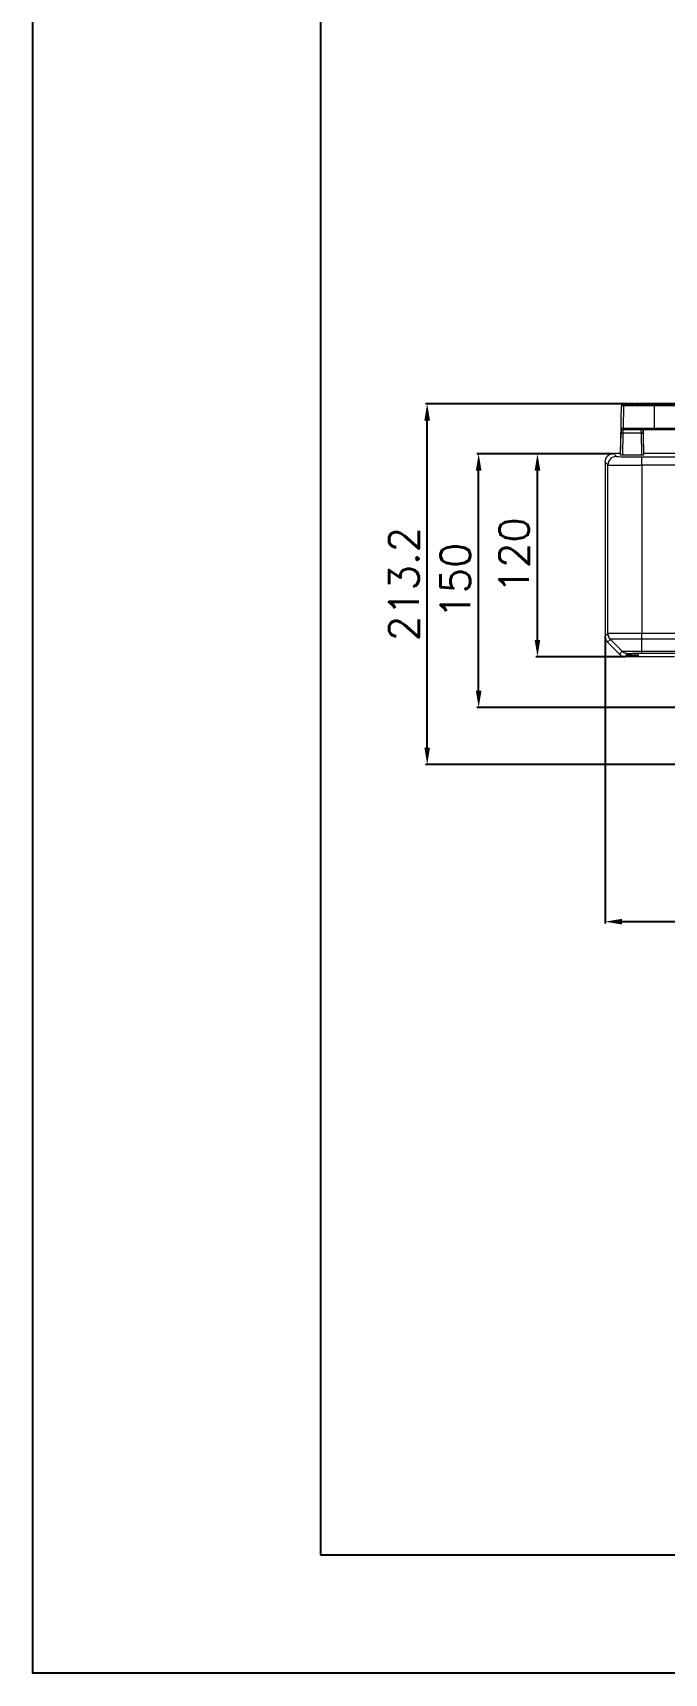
# Model space of a CAD drawing. Extents: x 1944 to 4044, y -46 to 2924.
# Drawn here: x 1944 to 2317, y -46 to 924 of the extents above; entities that cross this region are included whole.
import ezdxf

# ---------------------------------------------------------------- set-up
doc = ezdxf.new("R2010")
doc.units = 0
doc.header["$LTSCALE"] = 23.1
doc.layers.get('0').update_dxf_attribs({"linetype": 'CONTINUOUS'})
doc.layers.get('Defpoints').update_dxf_attribs({"linetype": 'CONTINUOUS'})
doc.layers.add('D', color=2, linetype='CONTINUOUS')
doc.styles.get("Standard").update_dxf_attribs({"font": 'txt.shx', "bigfont": 'whgtxt.shx'})
doc.dimstyles.get("Standard").update_dxf_attribs({"dimtxt": 2.5, "dimasz": 0.18, "dimexe": 0.18, "dimexo": 0.0625, "dimgap": 0.09, "dimtad": 0, "dimtih": 1, "dimtoh": 1, "dimdec": 4, "dimzin": 0, "dimdsep": 46, "dimtxsty": 'Standard', "dimcen": 0.09, "dimadec": 0, "dimazin": 0, "dimtp": 0.001, "dimtm": 0.001, "dimtfac": 1, "dimtdec": 4, "dimtofl": 0, "dimtmove": 0, "dimatfit": 0, "dimfxl": 0, "dimtolj": 1, "dimtzin": 0, "dimarcsym": 0})

# ---------------------------------------------------------------- blocks, each defined once
blk = doc.blocks.new('*D80')
at = {"color": 2, "lineweight": -2, "transparency": 16777216}
for p, q in [((2281.88, 566.87), (2281.88, 397.58)), ((2781.88, 566.87), (2781.88, 397.58)), ((2291.88, 398.58), (2771.88, 398.58))]:
    blk.add_line(p, q, dxfattribs=at)
at = {"color": 2, "transparency": 16777216}
for points in [[(2291.88, 400.25), (2291.88, 396.91), (2281.88, 398.58)], [(2771.88, 400.25), (2771.88, 396.91), (2781.88, 398.58)]]:
    blk.add_solid(points, dxfattribs=at)
at = {"layer": 'Defpoints', "color": 0, "transparency": 16777216}
for p in [(2281.88, 567.17), (2781.88, 567.17), (2781.88, 398.58)]:
    blk.add_point(p, dxfattribs=at)
at = {"color": 2, "transparency": 16777216, "insert": (2531.88, 412.33), "char_height": 17.5, "attachment_point": 5}
blk.add_mtext('\\A1;500', dxfattribs=at)
blk = doc.blocks.new('*D83')
at = {"color": 2, "lineweight": -2, "transparency": 16777216}
for p, q in [((2297.1, 704.67), (2175.76, 704.67)), ((2176.76, 501.49), (2176.76, 694.67)), ((2349.58, 491.49), (2175.76, 491.49))]:
    blk.add_line(p, q, dxfattribs=at)
at = {"color": 2, "transparency": 16777216}
for points in [[(2175.09, 694.67), (2178.43, 694.67), (2176.76, 704.67)], [(2175.09, 501.49), (2178.43, 501.49), (2176.76, 491.49)]]:
    blk.add_solid(points, dxfattribs=at)
at = {"layer": 'Defpoints', "color": 0, "transparency": 16777216}
for p in [(2176.76, 704.67), (2297.4, 704.67), (2349.88, 491.49)]:
    blk.add_point(p, dxfattribs=at)
at = {"color": 2, "transparency": 16777216, "insert": (2163.01, 598.08), "char_height": 17.5, "attachment_point": 5, "rotation": 90}
blk.add_mtext('\\A1;213.2', dxfattribs=at)
blk = doc.blocks.new('*D84')
at = {"color": 2, "lineweight": -2, "transparency": 16777216}
for p, q in [((2286.58, 675.09), (2206.19, 675.09)), ((2207.19, 535.09), (2207.19, 665.09)), ((2328.58, 525.09), (2206.19, 525.09))]:
    blk.add_line(p, q, dxfattribs=at)
at = {"color": 2, "transparency": 16777216}
for points in [[(2205.53, 665.09), (2208.86, 665.09), (2207.19, 675.09)], [(2205.53, 535.09), (2208.86, 535.09), (2207.19, 525.09)]]:
    blk.add_solid(points, dxfattribs=at)
at = {"layer": 'Defpoints', "color": 0, "transparency": 16777216}
for p in [(2207.19, 675.09), (2286.88, 675.09), (2328.88, 525.09)]:
    blk.add_point(p, dxfattribs=at)
at = {"color": 2, "transparency": 16777216, "insert": (2193.44, 600.09), "char_height": 17.5, "attachment_point": 5, "rotation": 90}
blk.add_mtext('\\A1;150', dxfattribs=at)
blk = doc.blocks.new('*D85')
at = {"color": 2, "lineweight": -2, "transparency": 16777216}
for p, q in [((2286.58, 675.09), (2240.95, 675.09)), ((2241.95, 565.09), (2241.95, 665.09)), ((2293.65, 555.09), (2240.95, 555.09))]:
    blk.add_line(p, q, dxfattribs=at)
at = {"color": 2, "transparency": 16777216}
for points in [[(2240.28, 665.09), (2243.61, 665.09), (2241.95, 675.09)], [(2240.28, 565.09), (2243.61, 565.09), (2241.95, 555.09)]]:
    blk.add_solid(points, dxfattribs=at)
at = {"layer": 'Defpoints', "color": 0, "transparency": 16777216}
for p in [(2241.95, 675.09), (2286.88, 675.09), (2293.95, 555.09)]:
    blk.add_point(p, dxfattribs=at)
at = {"color": 2, "transparency": 16777216, "insert": (2228.2, 615.09), "char_height": 17.5, "attachment_point": 5, "rotation": 90}
blk.add_mtext('\\A1;120', dxfattribs=at)
blk = doc.blocks.new('A$C7AF3309A')
at = {"color": 7, "linetype": 'Continuous', "lineweight": 15}
for p, q in [((10.99, 289.28), (10.76, 276.12)), ((29, 289.28), (29, 276.12)), ((9.25, 260.1), (9.48, 273.17)), ((9.59, 276.12), (10.76, 276.12)), ((10.48, 273.13), (10.25, 260.1)), ((21.52, 273.13), (10.48, 273.13)), ((11.76, 275.1), (10.59, 275.1)), ((10.76, 276.12), (29, 276.12)), ((29, 275.1), (11.76, 275.1)), ((21.75, 260.1), (21.52, 273.13)), ((22.52, 273.17), (22.75, 260.1)), ((29, 275.1), (29, 276.12)), ((29, 276.12), (471, 276.12)), ((471, 275.1), (29, 275.1)), ((1.71, 254.3), (0, 256.01)), ((0, 256.01), (0, 153.08)), ((1.71, 154.79), (1.71, 254.3)), ((5, 261.01), (6.7, 259.3)), ((9, 261.01), (5, 261.01)), ((9.22, 260.1), (9.25, 260.1)), ((10.25, 260.1), (9.25, 260.1)), ((21.75, 260.1), (10.25, 260.1)), ((21.7, 254.11), (21.7, 259.11)), ((21.7, 259.11), (478.3, 259.11)), ((21.7, 254.11), (21.7, 154.9)), ((478.3, 254.11), (21.7, 254.11)), ((22.75, 260.1), (21.75, 260.1)), ((22.75, 260.1), (22.78, 260.1)), ((368, 261.01), (23, 261.01)), ((0, 153.08), (1.71, 154.79)), ((3.17, 151.25), (1.46, 149.55)), ((8.54, 142.47), (1.46, 149.55)), ((1.71, 154.79), (1.71, 154.79)), ((3.17, 151.25), (3.17, 151.25)), ((10.24, 144.18), (3.17, 151.25)), ((21.7, 144.3), (21.7, 151.39)), ((8.54, 142.47), (10.24, 144.18)), ((12.88, 141.81), (12.07, 141.01)), ((12.07, 141.01), (41, 141.01)), ((13.78, 142.71), (12.94, 141.88))]:
    blk.add_line(p, q, dxfattribs=at)
at = {"color": 8, "linetype": 'Continuous', "lineweight": 15}
for p, q in [((21.7, 154.9), (416.87, 154.9)), ((416.86, 151.39), (21.7, 151.39)), ((21.7, 144.3), (416.86, 144.3)), ((416.86, 142.82), (21.7, 142.82))]:
    blk.add_line(p, q, dxfattribs=at)
at = {"color": 7, "linetype": 'Continuous', "lineweight": 15, "flags": 128}
for points in [[(10.99, 289.28), (10.38, 289.27), (9.68, 289.25)], [(29, 289.28), (29, 289.45), (29, 289.62), (29, 289.78), (29, 289.92), (29, 290.04), (29, 290.13), (29, 290.21), (29, 290.25)], [(29, 290.25), (31, 290.25), (39, 290.25), (71, 290.25), (199, 290.25), (250, 290.25)], [(250, 289.28), (201.5, 289.28), (29, 289.28)], [(9.34, 280.26), (9.28, 276.93), (9.16, 270.17), (8.99, 260.26)], [(23.01, 260.26), (22.84, 270.19), (22.75, 275.1)]]:
    blk.add_lwpolyline(points, dxfattribs=at)
at = {"color": 7, "linetype": 'Continuous', "lineweight": 15}
for centre, radius, start, end in [((10.68, 289.23), 1, 97.84113, 179.00765), ((5.23, 589.42), 299.24, 271.01763, 271.26324), ((11.99, 289.26), 1, 99.53762, 179.00435), ((10.5, 288.14), 15.01, 266.09058, 269.90987), ((10.59, 276.1), 1, 178.99465, 269.99439), ((11.76, 276.1), 1, 178.99465, 269.99439), ((21.5, 288.14), 15.01, 270.09042, 273.90914), ((6.71, 254.3), 5, 90.0115, 179.9885), ((6.71, 154.79), 5, 180.0059, 224.99189)]:
    blk.add_arc(centre, radius, start, end, dxfattribs=at)
for centre, major_axis, ratio, start_param, end_param in [((9.54, 273.12), (0.05, 3), 0.019557, 0.000342, 1.553685), ((10.54, 273.1), (0.05, 2), 0.029324, 0.000769, 1.554112), ((21.46, 273.1), (-0.05, 2), 0.029422, 4.729071, 6.282414), ((5, 256.01), (-3.54, 3.54), 0.999829, 5.497873, 7.068498), ((21.7, 254.31), (20, 0), 0.009818, 3.154683, 4.712389), ((21.7, 259.31), (15, 0), 0.013091, 3.154683, 4.712389), ((5, 153.08), (-3.54, -3.54), 0.999829, 5.497873, 6.2831), ((12.07, 146.01), (3.54, 3.54), 0.999829, 3.141507, 3.926905), ((16, 141.85), (4, 0), 0.013091, 3.816598, 8.723592)]:
    blk.add_ellipse(centre, major_axis=major_axis, ratio=ratio, start_param=start_param, end_param=end_param, dxfattribs=at)
at = {"color": 8, "linetype": 'Continuous', "lineweight": 15}
blk.add_ellipse((22.46, 273.12), major_axis=(-0.05, 3), ratio=0.019622, start_param=4.7295, end_param=5.433996, dxfattribs=at)
at = {"color": 7, "linetype": 'Continuous', "lineweight": 15}
for points, knots in [([(9.56, 287.93), (9.54, 287.32), (9.48, 286.09), (9.4, 283.33), (9.36, 281.28), (9.34, 280.26)], [0, 0, 0, 0, 0.330945, 0.665538, 1, 1, 1, 1]), ([(9.99, 289.96), (9.99, 289.96), (9.92, 289.91), (9.84, 289.78), (9.75, 289.63), (9.71, 289.51), (9.68, 289.39), (9.65, 289.24), (9.62, 288.96), (9.59, 288.54), (9.57, 288.08), (9.56, 287.93)], [0, 0, 0, 0, 0.003431, 0.051043, 0.092228, 0.131349, 0.183374, 0.287491, 0.511626, 0.836941, 1, 1, 1, 1]), ([(20.2, 290.3), (18.8, 290.44), (15.68, 290.77), (12.57, 290.42), (10.85, 290.23)], [0, 0, 0, 0, 0.449409, 1, 1, 1, 1]), ([(29, 289.28), (27.9, 289.28), (25.66, 289.28), (22.53, 289.28), (19.68, 289.28), (17.22, 289.28), (15.07, 289.28), (13.33, 289.28), (12.05, 289.28), (11.2, 289.28), (11.06, 289.28), (10.99, 289.28)], [0, 0, 0, 0, 0.118058, 0.240315, 0.347509, 0.457811, 0.565005, 0.675307, 0.782502, 0.889697, 1, 1, 1, 1]), ([(11.82, 290.25), (11.89, 290.25), (12.02, 290.25), (12.83, 290.25), (14.05, 290.25), (15.71, 290.25), (17.74, 290.25), (20.1, 290.25), (22.8, 290.25), (25.8, 290.25), (27.93, 290.25), (29, 290.25)], [0, 0, 0, 0, 0.108751, 0.217502, 0.324708, 0.433453, 0.542197, 0.65094, 0.759682, 0.879841, 1, 1, 1, 1]), ([(250, 290.6), (242.4, 290.6), (227.64, 290.6), (206.15, 290.6), (185.97, 290.6), (167.08, 290.6), (149.6, 290.6), (133.49, 290.6), (118.75, 290.6), (105.26, 290.6), (92.47, 290.6), (80.15, 290.6), (68.09, 290.6), (56.65, 290.6), (48.24, 290.6), (42.66, 290.6), (39.73, 290.6), (36.85, 290.6), (34.01, 290.6), (31.16, 290.6), (28.15, 290.6), (25.08, 290.6), (22.24, 290.59), (19.89, 290.59), (18.37, 290.57), (17.73, 290.55), (17.88, 290.54), (17.89, 290.54)], [0, 0, 0, 0, 0.0955976, 0.1857287, 0.2703943, 0.3495949, 0.4233305, 0.4904297, 0.5522566, 0.6088106, 0.6600911, 0.7132813, 0.7638148, 0.8117871, 0.8571977, 0.8697017, 0.8819965, 0.8940821, 0.9059586, 0.9176334, 0.9300069, 0.943734, 0.956778, 0.9705005, 0.9845646, 0.9988094, 1, 1, 1, 1]), ([(1.71, 154.79), (1.71, 154.79), (1.75, 154.8), (2.12, 154.81), (3.14, 154.83), (4.7, 154.85), (6.3, 154.86), (8.17, 154.87), (10.34, 154.88), (13.41, 154.89), (16.69, 154.89), (19.46, 154.9), (21.15, 154.9), (21.7, 154.9)], [0, 0, 0, 0, 0.028018, 0.134755, 0.244588, 0.351325, 0.461158, 0.499654, 0.61313, 0.730351, 0.837084, 0.946912, 1, 1, 1, 1]), ([(3.17, 151.25), (2.82, 151.68), (2.24, 152.38), (1.79, 153.62), (1.73, 154.38), (1.71, 154.79)], [0, 0, 0, 0, 0.419603, 0.689911, 1, 1, 1, 1]), ([(21.7, 151.39), (21.7, 151.39), (21.19, 151.39), (19.64, 151.38), (17.07, 151.38), (14.05, 151.37), (11.19, 151.36), (9.18, 151.35), (7.44, 151.34), (5.96, 151.32), (4.51, 151.3), (3.56, 151.28), (3.21, 151.26), (3.18, 151.25), (3.17, 151.25)], [0, 0, 0, 0, 0.000002, 0.053092, 0.161367, 0.269642, 0.384981, 0.500319, 0.538822, 0.647106, 0.75539, 0.863676, 0.971962, 1, 1, 1, 1]), ([(10.24, 144.18), (10.24, 144.18), (10.26, 144.19), (10.73, 144.22), (12.68, 144.26), (15.63, 144.29), (18.82, 144.3), (20.9, 144.3), (21.7, 144.3), (21.7, 144.3)], [0, 0, 0, 0, 0.000003, 0.216428, 0.432739, 0.648921, 0.864992, 0.999997, 1, 1, 1, 1]), ([(12.03, 141.92), (12.13, 141.89), (12.28, 141.85), (12.71, 141.82), (12.88, 141.81)], [0, 0, 0, 0, 0.607171, 1, 1, 1, 1]), ([(12.94, 141.88), (12.81, 141.88), (12.41, 141.88), (12.04, 141.94), (12.05, 141.93), (12.05, 141.92)], [0, 0, 0, 0, 0.241974, 0.702563, 1, 1, 1, 1]), ([(21.7, 142.82), (21.15, 142.82), (19.71, 142.81), (17.49, 142.8), (15.46, 142.78), (14.07, 142.75), (13.87, 142.73), (13.78, 142.71)], [0, 0, 0, 0, 0.135008, 0.351123, 0.56724, 0.783374, 1, 1, 1, 1])]:
    blk.add_open_spline(points, degree=3, knots=knots, dxfattribs=at)
at = {"color": 8, "linetype": 'Continuous', "lineweight": 15}
blk.add_open_spline([(9.68, 289.25), (9.66, 289.2), (9.63, 289.08), (9.59, 288.61), (9.56, 287.93), (9.56, 287.93)], degree=3, knots=[0, 0, 0, 0, 0.372922, 0.994847, 1, 1, 1, 1], dxfattribs=at)
at = {"color": 7, "linetype": 'Continuous', "lineweight": 15}
for points in [[(21.7, 151.39), (21.7, 151.63), (21.7, 152.12), (21.7, 152.99), (21.7, 153.92), (21.7, 154.57), (21.7, 154.9)], [(13.78, 142.71), (13.45, 142.73), (12.79, 142.77), (11.85, 143.07), (10.98, 143.52), (10.49, 143.96), (10.24, 144.18)], [(21.7, 142.82), (21.7, 142.84), (21.7, 142.88), (21.7, 143.19), (21.7, 143.65), (21.7, 144.09), (21.7, 144.3)]]:
    blk.add_open_spline(points, degree=3, dxfattribs=at)

msp = doc.modelspace()

# ---------------------------------------------------------------- linework, layer by layer
at = {"color": 4}
for p, q in [((2113.61, 2769.46), (2113.61, 24.46)), ((2113.61, 24.46), (3988.61, 24.46))]:
    msp.add_line(p, q, dxfattribs=at)
at = {"layer": 'D'}
msp.add_lwpolyline([(1943.61, 2924.46), (4043.61, 2924.46), (4043.61, -45.54), (1943.61, -45.54)], close=True, dxfattribs=at)

# ---------------------------------------------------------------- block references
at = {"lineweight": 15}
msp.add_blockref('A$C7AF3309A', (2281.88, 414.17), dxfattribs=at)

# ---------------------------------------------------------------- dimensions: what is measured, and where the dimension line sits
dim = msp.add_linear_dim(base=(2176.76, 704.67), p1=(2349.88, 491.49), p2=(2297.4, 704.67), angle=90, dimstyle='Standard', override={"dimtxt": 17.5, "dimasz": 10, "dimexe": 1, "dimexo": 0.3, "dimgap": 5, "dimtad": 1, "dimtih": 0, "dimtoh": 0, "dimdec": 1, "dimzin": 8, "dimcen": 0, "dimclrd": 2, "dimclre": 2, "dimclrt": 2, "dimazin": 2, "dimtp": 0.1, "dimtm": 0, "dimtfac": 0.5, "dimtdec": 1, "dimatfit": 3, "dimfxl": 2.5, "dimarcsym": 1})
dim.commit()
dim.dimension.update_dxf_attribs({"geometry": '*D83', "text_midpoint": (2176.76, 598.08), "dimtype": 160})
for base, p1, picture, middle in [((2207.19, 675.09), (2328.88, 525.09), '*D84', (2193.44, 600.09)), ((2241.95, 675.09), (2293.95, 555.09), '*D85', (2228.2, 615.09))]:
    dim = msp.add_linear_dim(base=base, p1=p1, p2=(2286.88, 675.09), angle=90, dimstyle='Standard', override={"dimtxt": 17.5, "dimasz": 10, "dimexe": 1, "dimexo": 0.3, "dimgap": 5, "dimtad": 1, "dimtih": 0, "dimtoh": 0, "dimdec": 1, "dimzin": 8, "dimcen": 0, "dimclrd": 2, "dimclre": 2, "dimclrt": 2, "dimazin": 2, "dimtp": 0.1, "dimtm": 0, "dimtfac": 0.5, "dimtdec": 1, "dimatfit": 3, "dimfxl": 2.5, "dimarcsym": 1})
    dim.commit()
    dim.dimension.update_dxf_attribs({"geometry": picture, "text_midpoint": middle})
dim = msp.add_linear_dim(base=(2781.88, 398.58), p1=(2281.88, 567.17), p2=(2781.88, 567.17), dimstyle='Standard', override={"dimtxt": 17.5, "dimasz": 10, "dimexe": 1, "dimexo": 0.3, "dimgap": 5, "dimtad": 1, "dimtih": 0, "dimtoh": 0, "dimdec": 1, "dimzin": 8, "dimcen": 0, "dimclrd": 2, "dimclre": 2, "dimclrt": 2, "dimazin": 2, "dimtp": 0.1, "dimtm": 0, "dimtfac": 0.5, "dimtdec": 1, "dimatfit": 3, "dimfxl": 2.5, "dimarcsym": 1})
dim.commit()
dim.dimension.update_dxf_attribs({"geometry": '*D80', "text_midpoint": (2531.88, 412.33)})

doc.saveas('drawing.dxf')
